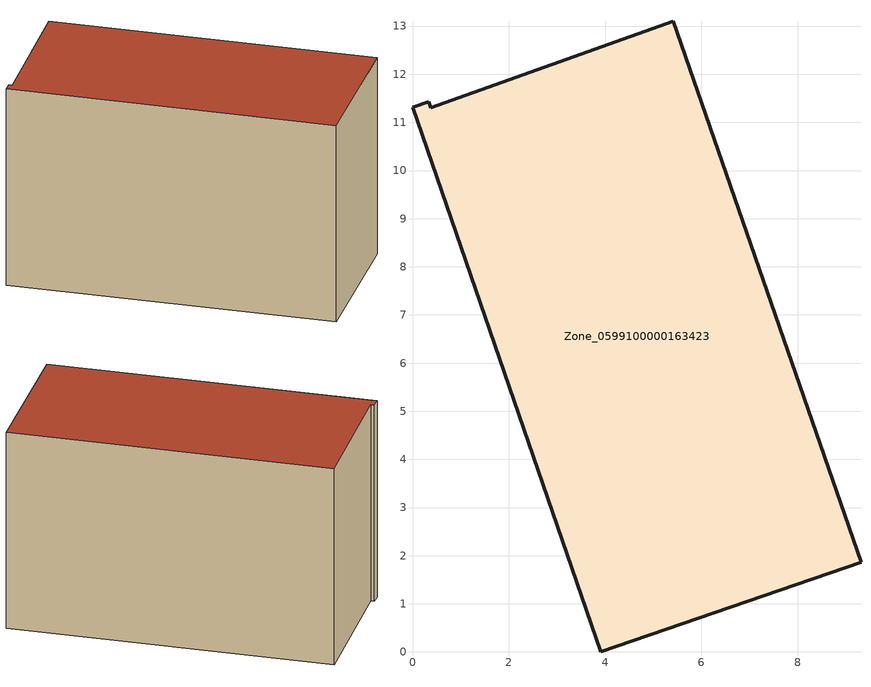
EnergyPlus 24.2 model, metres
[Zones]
Zone_0599100000163423
 floor ground (C_G): 5.42,13.11 9.31,1.86 3.91,0 0,11.31 0.34,11.43 0.38,11.31 z0
 wall outside (C_F): 3.91,0 9.31,1.86 5.42,13.11 0.38,11.31 0.34,11.43 0,11.31 3.91,0 z0:7.63
 roof outside (C_R): 9.31,1.86 5.42,13.11 0.38,11.31 0.34,11.43 0,11.31 3.91,0 z7.63
[BUILDING]
Pand.0599100000163423: North Axis=0; Terrain=City; Loads Convergence Tolerance Value=0.04; Temperature Convergence Tolerance Value=0.4; Solar Distribution=FullExterior; Maximum Number of Warmup Days=25; Minimum Number of Warmup Days=1
[Site:Location]
Rotterdam.The.Hague.AP_ZH_NLD Design_Conditions: Latitude=51.96; Longitude=4.45; Time Zone=1; Elevation=-4.5
[SITE:GROUNDTEMPERATURE:BUILDINGSURFACE]
18, 18, 18, 18, 18, 18, 18, 18, 18, 18, 18, 18
[MATERIAL] Thermal Absorptance=0.9; Solar Absorptance=0.7; Visible Absorptance=0.7
Name | Roughness | Thickness | Conductivity | Density | Specific Heat
G.TI.1975-1991 | MediumSmooth | 0.15 | 0.288461 | 540 | 1210
F.TI.1975-1991 | Rough | 0.3 | 0.230769 | 1920 | 840
R.TI.1975-1991 | MediumRough | 0.2 | 0.153846 | 1500 | 1000
[CONSTRUCTION]
C_G: G.TI.1975-1991
C_F: F.TI.1975-1991
C_R: R.TI.1975-1991
[ZONE]
Zone_0599100000163423: Type=1; Multiplier=1; Ceiling Height=Autocalculate; Volume=Autocalculate; Floor Area=autocalculate; Part of Total Floor Area=Yes
[ZONEINFILTRATION:DESIGNFLOWRATE]
Infil_Zone_0599100000163423: Zone or ZoneList or Space or SpaceList=Zone_0599100000163423; Schedule=AlwaysOn; Design Flow Rate Calculation Method=Flow/Area; Flow Rate per Floor Area=0.003; Constant Term Coefficient=1; Temperature Term Coefficient=0; Velocity Term Coefficient=0; Velocity Squared Term Coefficient=0
[HVACTEMPLATE:ZONE:IDEALLOADSAIRSYSTEM]
Zone_0599100000163423: Maximum Heating Supply Air Temperature=50; Minimum Cooling Supply Air Temperature=13; Maximum Heating Supply Air Humidity Ratio=0.0156; Minimum Cooling Supply Air Humidity Ratio=0.0077; Heating Limit=NoLimit; Cooling Limit=NoLimit; Dehumidification Control Type=ConstantSensibleHeatRatio; Cooling Sensible Heat Ratio=0.7; Dehumidification Setpoint=60; Humidification Control Type=None; Humidification Setpoint=30; Outdoor Air Method=None; Outdoor Air Flow Rate per Person=0.00944; Outdoor Air Flow Rate per Zone Floor Area=0; Outdoor Air Flow Rate per Zone=0; Demand Controlled Ventilation Type=None; Outdoor Air Economizer Type=NoEconomizer; Heat Recovery Type=None; Sensible Heat Recovery Effectiveness=0.7; Latent Heat Recovery Effectiveness=0.65
[ZONECONTROL:THERMOSTAT]
ThermostatControl_Zone_0599100000163423: Zone or ZoneList=Zone_0599100000163423; Control Type Schedule=DualSetpointControlType; Control 1=Thermostat_Zone_0599100000163423; Temperature Difference Between Cutout And Setpoint=0
[THERMOSTATSETPOINT:DUALSETPOINT]
Thermostat_Zone_0599100000163423: Heating Setpoint Temperature Schedule=HeatingSetpoint_Zone_0599100000163423; Cooling Setpoint Temperature Schedule=CoolingSetpoint_Zone_0599100000163423
[SCHEDULE:COMPACT]
HeatingSetpoint_Zone_0599100000163423: Through: 12/31, For: AllDays, Until: 24:00, 21
CoolingSetpoint_Zone_0599100000163423: Through: 12/31, For: AllDays, Until: 24:00, 24
DualSetpointControlType: Through: 12/31, For: AllDays, Until: 24:00, 4
AlwaysOn: Through: 12/31, For: AllDays, Until: 24:00, 1
